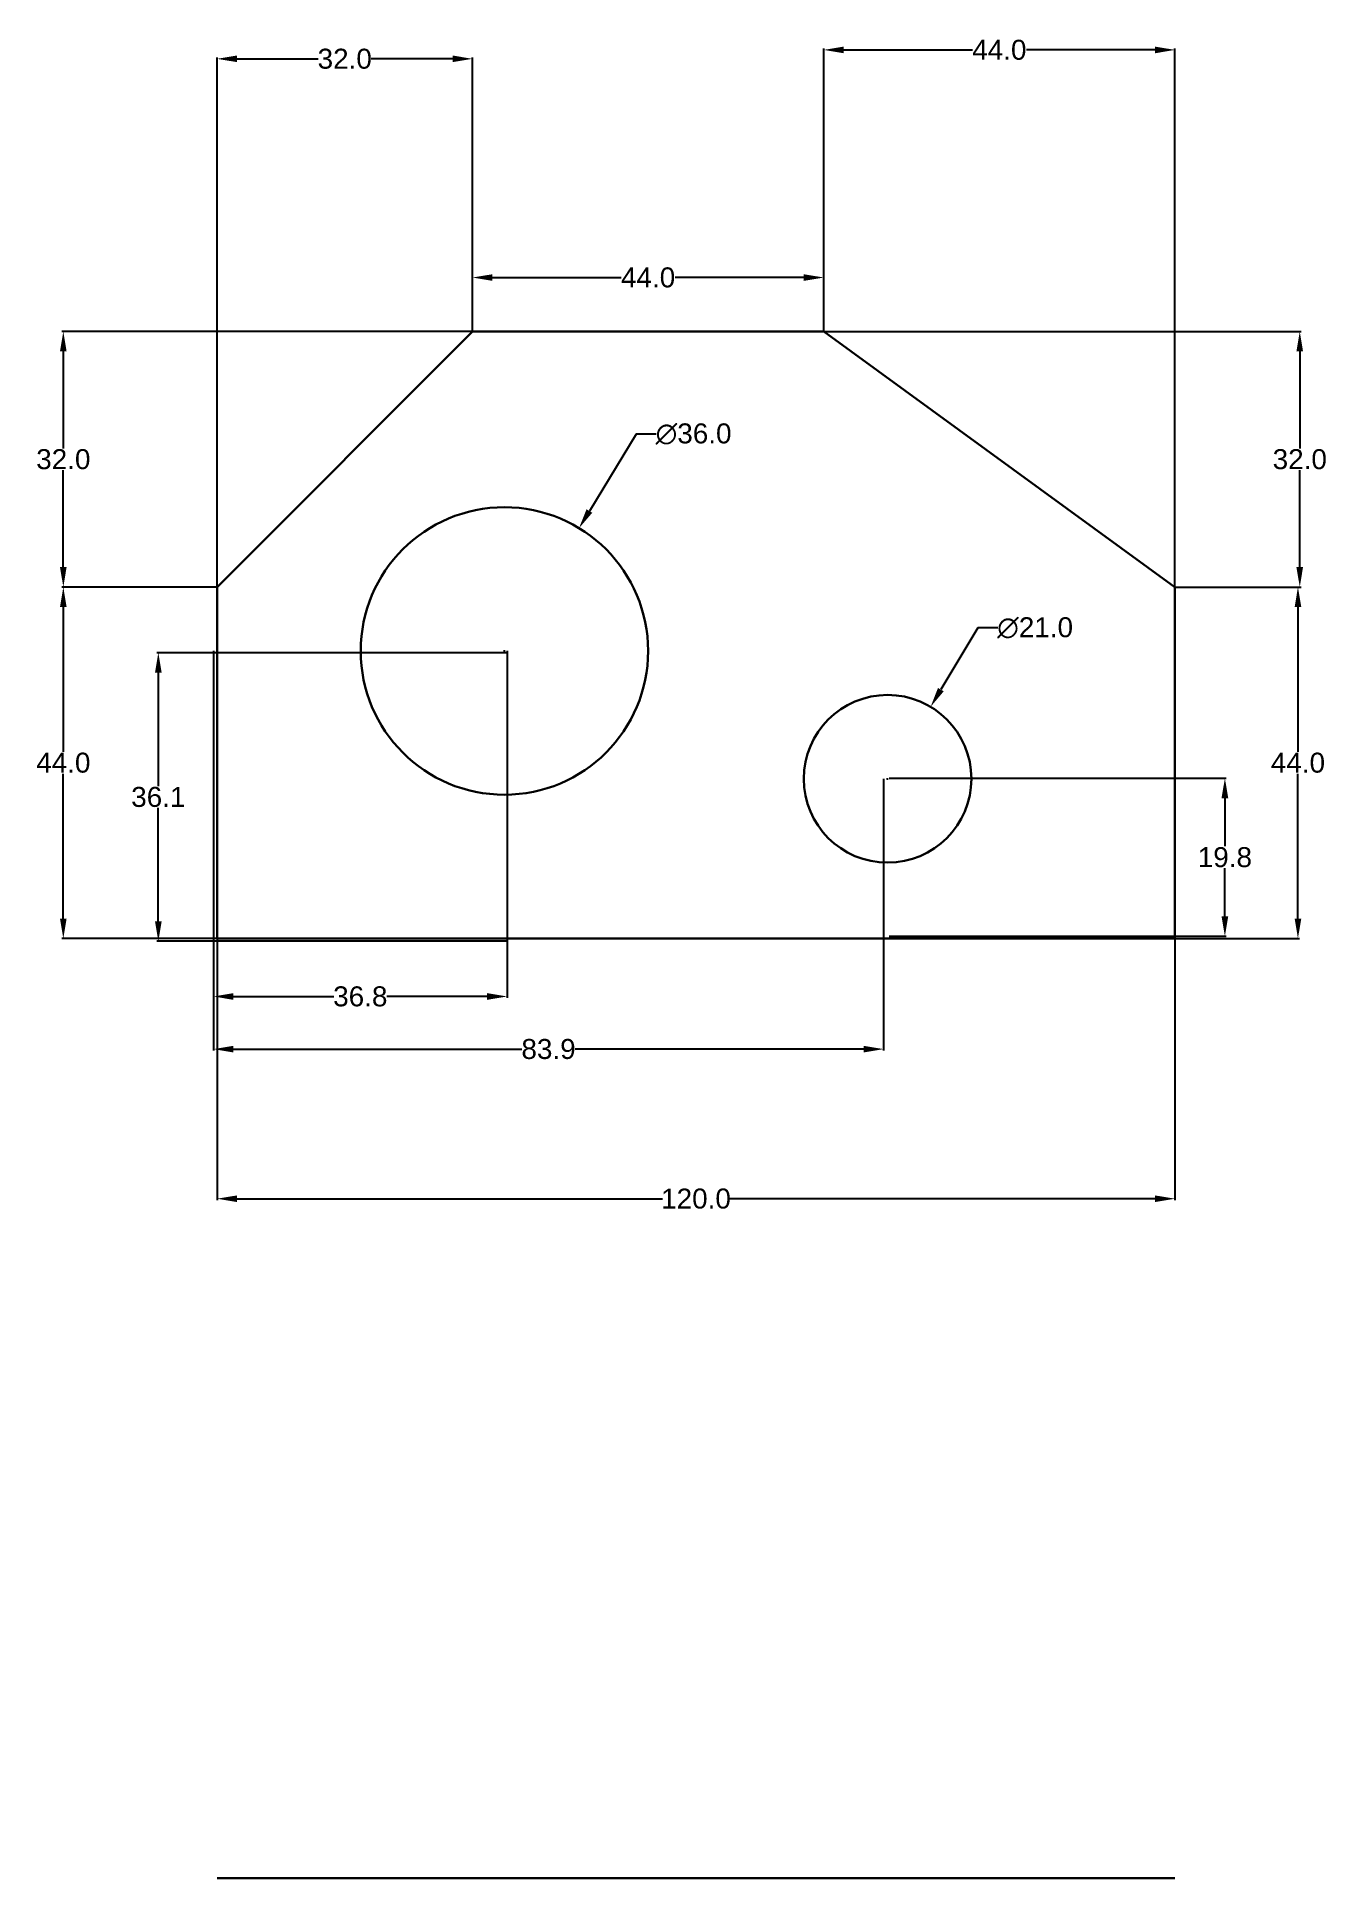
# Model space of a CAD drawing. Header units: millimetres. Extents: x -23 to 139, y -118 to 113.
import ezdxf

# ---------------------------------------------------------------- set-up
doc = ezdxf.new("R2010")
doc.units = ezdxf.units.MM
doc.layers.add('thick continuous', color=7, linetype='Continuous', lineweight=30)
doc.styles.get("Standard").update_dxf_attribs({"font": 'arial.ttf'})
doc.dimstyles.get("Standard").update_dxf_attribs({"dimtxt": 2.5, "dimasz": 2.5, "dimexe": 0.18, "dimexo": 0.0625, "dimgap": 0.09, "dimtad": 0, "dimtih": 1, "dimtoh": 1, "dimdec": 1, "dimzin": 0, "dimdsep": 46, "dimtxsty": 'Standard', "dimcen": 0.09, "dimadec": 0, "dimazin": 0, "dimtfac": 1, "dimtdec": 1, "dimtofl": 0, "dimtmove": 0, "dimatfit": 3, "dimfxl": 1, "dimtolj": 1, "dimtzin": 0, "dimarcsym": 0})

# ---------------------------------------------------------------- blocks, each defined once
blk = doc.blocks.new('*D0')
at = {"layer": 'Defpoints', "color": 0, "transparency": 16777216}
for p in [(0, 44), (0, 0), (-19.25, 0)]:
    blk.add_point(p, dxfattribs=at)
at = {"layer": 'thick continuous', "color": 0, "lineweight": -2, "transparency": 16777216}
for p, q in [((-0.06, 44), (-19.43, 44)), ((-19.25, 41.5), (-19.25, 23.37)), ((-19.25, 2.5), (-19.25, 20.63)), ((-0.06, 0), (-19.43, 0))]:
    blk.add_line(p, q, dxfattribs=at)
at = {"layer": 'thick continuous', "color": 0, "transparency": 16777216}
for points in [[(-19.67, 41.5), (-18.84, 41.5), (-19.25, 44)], [(-19.67, 2.5), (-18.84, 2.5), (-19.25, 0)]]:
    blk.add_solid(points, dxfattribs=at)
at = {"layer": 'thick continuous', "color": 0, "transparency": 16777216, "insert": (-19.25, 22), "char_height": 2.5, "attachment_point": 5}
blk.add_mtext('\\A1;44.0', dxfattribs=at)
blk = doc.blocks.new('*D1')
at = {"layer": 'Defpoints', "color": 0, "transparency": 16777216}
for p in [(0, 110.14), (32, 76), (0, 44)]:
    blk.add_point(p, dxfattribs=at)
at = {"layer": 'thick continuous', "color": 0, "lineweight": -2, "transparency": 16777216}
for p, q in [((0, 44.06), (0, 110.32)), ((2.5, 110.14), (12.67, 110.14)), ((29.5, 110.14), (19.33, 110.14)), ((32, 76.06), (32, 110.32))]:
    blk.add_line(p, q, dxfattribs=at)
at = {"layer": 'thick continuous', "color": 0, "transparency": 16777216}
for points in [[(2.5, 110.56), (2.5, 109.73), (0, 110.14)], [(29.5, 110.56), (29.5, 109.73), (32, 110.14)]]:
    blk.add_solid(points, dxfattribs=at)
at = {"layer": 'thick continuous', "color": 0, "transparency": 16777216, "insert": (16, 110.14), "char_height": 2.5, "attachment_point": 5}
blk.add_mtext('\\A1;32.0', dxfattribs=at)
blk = doc.blocks.new('*D2')
at = {"layer": 'Defpoints', "color": 0, "transparency": 16777216}
for p in [(32, 76), (-19.25, 44), (0, 44)]:
    blk.add_point(p, dxfattribs=at)
at = {"layer": 'thick continuous', "color": 0, "lineweight": -2, "transparency": 16777216}
for p, q in [((31.94, 76), (-19.43, 76)), ((-19.25, 73.5), (-19.25, 61.37)), ((-19.25, 46.5), (-19.25, 58.63)), ((-0.06, 44), (-19.43, 44))]:
    blk.add_line(p, q, dxfattribs=at)
at = {"layer": 'thick continuous', "color": 0, "transparency": 16777216}
for points in [[(-19.67, 73.5), (-18.84, 73.5), (-19.25, 76)], [(-19.67, 46.5), (-18.84, 46.5), (-19.25, 44)]]:
    blk.add_solid(points, dxfattribs=at)
at = {"layer": 'thick continuous', "color": 0, "transparency": 16777216, "insert": (-19.25, 60), "char_height": 2.5, "attachment_point": 5}
blk.add_mtext('\\A1;32.0', dxfattribs=at)
blk = doc.blocks.new('*D3')
at = {"layer": 'Defpoints', "color": 0, "transparency": 16777216}
for p in [(32, 82.76), (32, 76), (76, 76)]:
    blk.add_point(p, dxfattribs=at)
at = {"layer": 'thick continuous', "color": 0, "lineweight": -2, "transparency": 16777216}
for p, q in [((32, 76.06), (32, 82.94)), ((34.5, 82.76), (50.62, 82.76)), ((73.5, 82.76), (57.38, 82.76)), ((76, 76.06), (76, 82.94))]:
    blk.add_line(p, q, dxfattribs=at)
at = {"layer": 'thick continuous', "color": 0, "transparency": 16777216}
for points in [[(34.5, 83.17), (34.5, 82.34), (32, 82.76)], [(73.5, 83.17), (73.5, 82.34), (76, 82.76)]]:
    blk.add_solid(points, dxfattribs=at)
at = {"layer": 'thick continuous', "color": 0, "transparency": 16777216, "insert": (54, 82.76), "char_height": 2.5, "attachment_point": 5}
blk.add_mtext('\\A1;44.0', dxfattribs=at)
blk = doc.blocks.new('*D4')
at = {"layer": 'Defpoints', "color": 0, "transparency": 16777216}
for p in [(76, 111.26), (76, 76), (120, 44)]:
    blk.add_point(p, dxfattribs=at)
at = {"layer": 'thick continuous', "color": 0, "lineweight": -2, "transparency": 16777216}
for p, q in [((76, 76.06), (76, 111.44)), ((78.5, 111.26), (94.62, 111.26)), ((117.5, 111.26), (101.38, 111.26)), ((120, 44.06), (120, 111.44))]:
    blk.add_line(p, q, dxfattribs=at)
at = {"layer": 'thick continuous', "color": 0, "transparency": 16777216}
for points in [[(78.5, 111.67), (78.5, 110.84), (76, 111.26)], [(117.5, 111.67), (117.5, 110.84), (120, 111.26)]]:
    blk.add_solid(points, dxfattribs=at)
at = {"layer": 'thick continuous', "color": 0, "transparency": 16777216, "insert": (98, 111.26), "char_height": 2.5, "attachment_point": 5}
blk.add_mtext('\\A1;44.0', dxfattribs=at)
blk = doc.blocks.new('*D5')
at = {"layer": 'Defpoints', "color": 0, "transparency": 16777216}
for p in [(76, 76), (135.63, 76), (120, 44)]:
    blk.add_point(p, dxfattribs=at)
at = {"layer": 'thick continuous', "color": 0, "lineweight": -2, "transparency": 16777216}
for p, q in [((76.06, 76), (135.81, 76)), ((135.63, 73.5), (135.63, 61.37)), ((135.63, 46.5), (135.63, 58.63)), ((120.06, 44), (135.81, 44))]:
    blk.add_line(p, q, dxfattribs=at)
at = {"layer": 'thick continuous', "color": 0, "transparency": 16777216}
for points in [[(135.21, 73.5), (136.04, 73.5), (135.63, 76)], [(135.21, 46.5), (136.04, 46.5), (135.63, 44)]]:
    blk.add_solid(points, dxfattribs=at)
at = {"layer": 'thick continuous', "color": 0, "transparency": 16777216, "insert": (135.63, 60), "char_height": 2.5, "attachment_point": 5}
blk.add_mtext('\\A1;32.0', dxfattribs=at)
blk = doc.blocks.new('*D6')
at = {"layer": 'Defpoints', "color": 0, "transparency": 16777216}
for p in [(120, 44), (135.4, 44), (120, 0)]:
    blk.add_point(p, dxfattribs=at)
at = {"layer": 'thick continuous', "color": 0, "lineweight": -2, "transparency": 16777216}
for p, q in [((120.06, 44), (135.58, 44)), ((135.4, 41.5), (135.4, 23.37)), ((135.4, 2.5), (135.4, 20.63)), ((120.06, 0), (135.58, 0))]:
    blk.add_line(p, q, dxfattribs=at)
at = {"layer": 'thick continuous', "color": 0, "transparency": 16777216}
for points in [[(134.99, 41.5), (135.82, 41.5), (135.4, 44)], [(134.99, 2.5), (135.82, 2.5), (135.4, 0)]]:
    blk.add_solid(points, dxfattribs=at)
at = {"layer": 'thick continuous', "color": 0, "transparency": 16777216, "insert": (135.4, 22), "char_height": 2.5, "attachment_point": 5}
blk.add_mtext('\\A1;44.0', dxfattribs=at)
blk = doc.blocks.new('*D7')
at = {"layer": 'Defpoints', "color": 0, "transparency": 16777216}
for p in [(0, 0), (120, 0), (120, -32.58)]:
    blk.add_point(p, dxfattribs=at)
at = {"layer": 'thick continuous', "color": 0, "lineweight": -2, "transparency": 16777216}
for p, q in [((0, -0.06), (0, -32.76)), ((120, -0.06), (120, -32.76)), ((2.5, -32.58), (55.81, -32.58)), ((117.5, -32.58), (64.19, -32.58))]:
    blk.add_line(p, q, dxfattribs=at)
at = {"layer": 'thick continuous', "color": 0, "transparency": 16777216}
for points in [[(2.5, -32.17), (2.5, -33), (0, -32.58)], [(117.5, -32.17), (117.5, -33), (120, -32.58)]]:
    blk.add_solid(points, dxfattribs=at)
at = {"layer": 'thick continuous', "color": 0, "transparency": 16777216, "insert": (60, -32.58), "char_height": 2.5, "attachment_point": 5}
blk.add_mtext('\\A1;120.0', dxfattribs=at)
blk = doc.blocks.new('*D8')
at = {"layer": 'Defpoints', "color": 0, "transparency": 16777216}
for p in [(45.35, 51.38), (26.65, 20.62)]:
    blk.add_point(p, dxfattribs=at)
at = {"layer": 'thick continuous', "color": 0, "lineweight": -2, "transparency": 16777216}
for p, q in [((52.5, 63.16), (46.65, 53.52)), ((55, 63.16), (52.5, 63.16)), ((35.91, 36), (36.09, 36)), ((36, 35.91), (36, 36.09))]:
    blk.add_line(p, q, dxfattribs=at)
at = {"layer": 'thick continuous', "color": 0, "transparency": 16777216}
blk.add_solid([(46.29, 53.74), (47, 53.3), (45.35, 51.38)], dxfattribs=at)
at = {"layer": 'thick continuous', "color": 0, "transparency": 16777216, "insert": (59.7, 63.16), "char_height": 2.5, "attachment_point": 5}
blk.add_mtext('\\A1;∅36.0', dxfattribs=at)
blk = doc.blocks.new('*D9')
at = {"layer": 'Defpoints', "color": 0, "transparency": 16777216}
for p in [(89.39, 29.01), (78.61, 10.99)]:
    blk.add_point(p, dxfattribs=at)
at = {"layer": 'thick continuous', "color": 0, "lineweight": -2, "transparency": 16777216}
for p, q in [((95.29, 38.89), (90.67, 31.16)), ((97.79, 38.89), (95.29, 38.89)), ((83.91, 20), (84.09, 20)), ((84, 19.91), (84, 20.09))]:
    blk.add_line(p, q, dxfattribs=at)
at = {"layer": 'thick continuous', "color": 0, "transparency": 16777216}
blk.add_solid([(90.31, 31.37), (91.03, 30.95), (89.39, 29.01)], dxfattribs=at)
at = {"layer": 'thick continuous', "color": 0, "transparency": 16777216, "insert": (102.48, 38.89), "char_height": 2.5, "attachment_point": 5}
blk.add_mtext('\\A1;∅21.0', dxfattribs=at)
blk = doc.blocks.new('*D10')
at = {"layer": 'Defpoints', "color": 0, "transparency": 16777216}
for p in [(84.13, 20.07), (84.13, 0.28), (126.25, 0.28)]:
    blk.add_point(p, dxfattribs=at)
at = {"layer": 'thick continuous', "color": 0, "lineweight": -2, "transparency": 16777216}
for p, q in [((84.19, 20.07), (126.43, 20.07)), ((126.25, 17.57), (126.25, 11.54)), ((126.25, 2.78), (126.25, 8.81)), ((84.19, 0.28), (126.43, 0.28))]:
    blk.add_line(p, q, dxfattribs=at)
at = {"layer": 'thick continuous', "color": 0, "transparency": 16777216}
for points in [[(125.83, 17.57), (126.67, 17.57), (126.25, 20.07)], [(125.83, 2.78), (126.67, 2.78), (126.25, 0.28)]]:
    blk.add_solid(points, dxfattribs=at)
at = {"layer": 'thick continuous', "color": 0, "transparency": 16777216, "insert": (126.25, 10.17), "char_height": 2.5, "attachment_point": 5}
blk.add_mtext('\\A1;19.8', dxfattribs=at)
blk = doc.blocks.new('*D11')
at = {"layer": 'Defpoints', "color": 0, "transparency": 16777216}
for p in [(36.34, 35.77), (-7.35, -0.35), (36.34, -0.35)]:
    blk.add_point(p, dxfattribs=at)
at = {"layer": 'thick continuous', "color": 0, "lineweight": -2, "transparency": 16777216}
for p, q in [((36.28, 35.77), (-7.53, 35.77)), ((-7.35, 33.27), (-7.35, 19.08)), ((-7.35, 2.15), (-7.35, 16.34)), ((36.28, -0.35), (-7.53, -0.35))]:
    blk.add_line(p, q, dxfattribs=at)
at = {"layer": 'thick continuous', "color": 0, "transparency": 16777216}
for points in [[(-7.77, 33.27), (-6.93, 33.27), (-7.35, 35.77)], [(-7.77, 2.15), (-6.93, 2.15), (-7.35, -0.35)]]:
    blk.add_solid(points, dxfattribs=at)
at = {"layer": 'thick continuous', "color": 0, "transparency": 16777216, "insert": (-7.35, 17.71), "char_height": 2.5, "attachment_point": 5}
blk.add_mtext('\\A1;36.1', dxfattribs=at)
blk = doc.blocks.new('*D12')
at = {"layer": 'Defpoints', "color": 0, "transparency": 16777216}
for p in [(-0.44, 20.07), (83.5, 20.07), (-0.44, -13.85)]:
    blk.add_point(p, dxfattribs=at)
at = {"layer": 'thick continuous', "color": 0, "lineweight": -2, "transparency": 16777216}
for p, q in [((-0.44, 20), (-0.44, -14.03)), ((83.5, 20), (83.5, -14.03)), ((2.06, -13.85), (38.19, -13.85)), ((81, -13.85), (44.87, -13.85))]:
    blk.add_line(p, q, dxfattribs=at)
at = {"layer": 'thick continuous', "color": 0, "transparency": 16777216}
for points in [[(2.06, -13.44), (2.06, -14.27), (-0.44, -13.85)], [(81, -13.44), (81, -14.27), (83.5, -13.85)]]:
    blk.add_solid(points, dxfattribs=at)
at = {"layer": 'thick continuous', "color": 0, "transparency": 16777216, "insert": (41.53, -13.85), "char_height": 2.5, "attachment_point": 5}
blk.add_mtext('\\A1;83.9', dxfattribs=at)
blk = doc.blocks.new('*D13')
at = {"layer": 'Defpoints', "color": 0, "transparency": 16777216}
for p in [(-0.44, 36.09), (36.34, 36.09), (-0.44, -7.26)]:
    blk.add_point(p, dxfattribs=at)
at = {"layer": 'thick continuous', "color": 0, "lineweight": -2, "transparency": 16777216}
for p, q in [((-0.44, 36.02), (-0.44, -7.44)), ((36.34, 36.02), (36.34, -7.44)), ((2.06, -7.26), (14.62, -7.26)), ((33.84, -7.26), (21.29, -7.26))]:
    blk.add_line(p, q, dxfattribs=at)
at = {"layer": 'thick continuous', "color": 0, "transparency": 16777216}
for points in [[(2.06, -6.84), (2.06, -7.68), (-0.44, -7.26)], [(33.84, -6.84), (33.84, -7.68), (36.34, -7.26)]]:
    blk.add_solid(points, dxfattribs=at)
at = {"layer": 'thick continuous', "color": 0, "transparency": 16777216, "insert": (17.95, -7.26), "char_height": 2.5, "attachment_point": 5}
blk.add_mtext('\\A1;36.8', dxfattribs=at)

msp = doc.modelspace()

# ---------------------------------------------------------------- linework, layer by layer
at = {"layer": 'thick continuous'}
for p, q in [((32, 76), (0, 44)), ((76, 76), (32, 76)), ((120, 44), (76, 76)), ((0, 44), (0, 0)), ((120, 0), (120, 44)), ((0, 0), (120, 0)), ((0, 0), (0, 0)), ((0, 0), (120, 0)), ((0, -117.65), (120, -117.65))]:
    msp.add_line(p, q, dxfattribs=at)
for centre, radius in [((36, 36), 18), ((84, 20), 10.5)]:
    msp.add_circle(centre, radius, dxfattribs=at)

# ---------------------------------------------------------------- dimensions: what is measured, and where the dimension line sits
for base, p1, p2, picture, middle in [((0, 110.14), (32, 76), (0, 44), '*D1', (16, 110.14)), ((76, 111.26), (120, 44), (76, 76), '*D4', (98, 111.26)), ((32, 82.76), (76, 76), (32, 76), '*D3', (54, 82.76)), ((-0.44, -7.26), (36.34, 36.09), (-0.44, 36.09), '*D13', (17.95, -7.26)), ((-0.44, -13.85), (83.5, 20.07), (-0.44, 20.07), '*D12', (41.53, -13.85)), ((120, -32.58), (0, 0), (120, 0), '*D7', (60, -32.58))]:
    dim = msp.add_linear_dim(base=base, p1=p1, p2=p2, dimstyle='Standard', dxfattribs=at)
    dim.commit()
    dim.dimension.update_dxf_attribs({"geometry": picture, "text_midpoint": middle})
for base, p1, p2, picture, middle in [((-19.25, 44), (32, 76), (0, 44), '*D2', (-19.25, 60)), ((135.63, 76), (120, 44), (76, 76), '*D5', (135.63, 60)), ((-19.25, 0), (0, 44), (0, 0), '*D0', (-19.25, 22)), ((-7.35, -0.35), (36.34, 35.77), (36.34, -0.35), '*D11', (-7.35, 17.71)), ((126.25, 0.28), (84.13, 20.07), (84.13, 0.28), '*D10', (126.25, 10.17))]:
    dim = msp.add_linear_dim(base=base, p1=p1, p2=p2, angle=90, dimstyle='Standard', dxfattribs=at)
    dim.commit()
    dim.dimension.update_dxf_attribs({"geometry": picture, "text_midpoint": middle})
for p1, p2, picture, middle in [((26.65, 20.62), (45.35, 51.38), '*D8', (59.7, 63.16)), ((78.61, 10.99), (89.39, 29.01), '*D9', (102.48, 38.89))]:
    dim = msp.add_diameter_dim_2p(p1=p1, p2=p2, dimstyle='Standard', dxfattribs=at)
    dim.commit()
    dim.dimension.update_dxf_attribs({"geometry": picture, "text_midpoint": middle, "dimtype": 163})
dim = msp.add_aligned_dim(p1=(120, 0), p2=(120, 44), distance=-15.4, dimstyle='Standard', dxfattribs=at)
dim.commit()
dim.dimension.update_dxf_attribs({"geometry": '*D6', "text_midpoint": (135.4, 22)})

doc.saveas('drawing.dxf')
